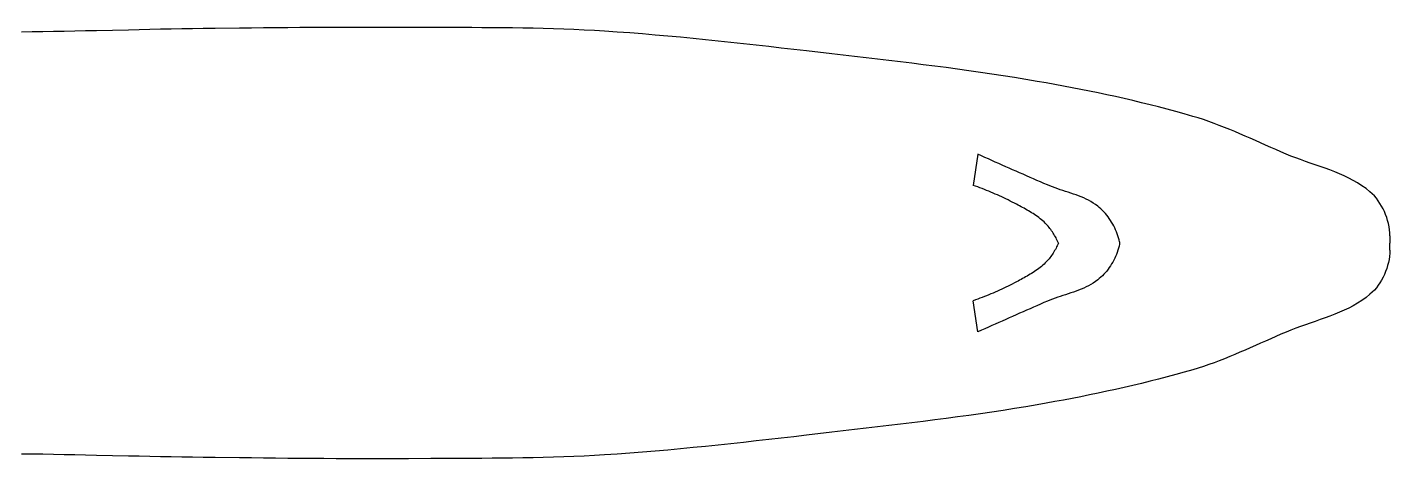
# Model space of a CAD drawing. Header units: millimetres. Extents: x 55820 to 273946, y 267258 to 385604.
# Drawn here: x 144623 to 154897, y 359650 to 362903 of the extents above; entities that cross this region are included whole.
import ezdxf

# ---------------------------------------------------------------- set-up
doc = ezdxf.new("R2010")
doc.units = ezdxf.units.MM

# ---------------------------------------------------------------- blocks, each defined once
blk = doc.blocks.new('A$C37235974')
at = {"linetype": 'Continuous'}
for p, q in [((12458, 33285), (12612, 33290)), ((12612, 33290), (12767, 33295)), ((12767, 33295), (12921, 33298)), ((12921, 33298), (13075, 33301)), ((13075, 33301), (13229, 33303)), ((13229, 33303), (13383, 33305)), ((13383, 33305), (13538, 33306)), ((13538, 33306), (13692, 33307)), ((13692, 33307), (13846, 33308)), ((13846, 33308), (14000, 33309)), ((14000, 33309), (14155, 33309)), ((14155, 33309), (14309, 33310)), ((14309, 33310), (14463, 33311)), ((14463, 33311), (14799, 33312)), ((14799, 33312), (14981, 33313)), ((14981, 33313), (15164, 33313)), ((15164, 33313), (15346, 33313)), ((15346, 33313), (15528, 33313)), ((15528, 33313), (15710, 33313)), ((15710, 33313), (15892, 33312)), ((15892, 33312), (16074, 33311)), ((16074, 33311), (16257, 33310)), ((16257, 33310), (16439, 33308)), ((16439, 33308), (16621, 33307)), ((16621, 33307), (16803, 33305)), ((16803, 33305), (16985, 33303)), ((16985, 33303), (17167, 33301)), ((17167, 33301), (17349, 33299)), ((17349, 33299), (17714, 33295)), ((17714, 33295), (17896, 33293)), ((17896, 33293), (18057, 33291)), ((18057, 33291), (18218, 33289)), ((18218, 33289), (18379, 33286)), ((9748, 33065), (9938, 33086)), ((9938, 33086), (10128, 33106)), ((10128, 33106), (10318, 33126)), ((10318, 33126), (10508, 33145)), ((10508, 33145), (10699, 33163)), ((10699, 33163), (10889, 33181)), ((10889, 33181), (11080, 33197)), ((11080, 33197), (11270, 33213)), ((11270, 33213), (11461, 33228)), ((11461, 33228), (11652, 33242)), ((11652, 33242), (11842, 33255)), ((11842, 33255), (11996, 33264)), ((11996, 33264), (12150, 33272)), ((12150, 33272), (12304, 33279)), ((12304, 33279), (12458, 33285)), ((18379, 33286), (18540, 33283)), ((18540, 33283), (18702, 33279)), ((18702, 33279), (18863, 33276)), ((18863, 33276), (19024, 33272)), ((19024, 33272), (19507, 33261)), ((19507, 33261), (19668, 33258)), ((19668, 33258), (19829, 33254)), ((19829, 33254), (19991, 33251)), ((19991, 33251), (20152, 33248)), ((20152, 33248), (20313, 33246)), ((20313, 33246), (20474, 33244)), ((20474, 33244), (20635, 33242)), ((8072, 32874), (8417, 32914)), ((8417, 32914), (8797, 32958)), ((8797, 32958), (8987, 32980)), ((8987, 32980), (9177, 33001)), ((9177, 33001), (9367, 33023)), ((9367, 33023), (9557, 33044)), ((9557, 33044), (9748, 33065)), ((6347, 32658), (6519, 32682)), ((6519, 32682), (6691, 32705)), ((6691, 32705), (6864, 32728)), ((6864, 32728), (7036, 32750)), ((7036, 32750), (7209, 32771)), ((7209, 32771), (7381, 32792)), ((7381, 32792), (7554, 32813)), ((7554, 32813), (7727, 32833)), ((7727, 32833), (7899, 32853)), ((7899, 32853), (8072, 32874)), ((5053, 32452), (5185, 32475)), ((5185, 32475), (5316, 32498)), ((5316, 32498), (5488, 32528)), ((5488, 32528), (5659, 32556)), ((5659, 32556), (5831, 32583)), ((5831, 32583), (6003, 32609)), ((6003, 32609), (6175, 32634)), ((6175, 32634), (6347, 32658)), ((4006, 32238), (4136, 32268)), ((4136, 32268), (4267, 32296)), ((4267, 32296), (4398, 32324)), ((4398, 32324), (4528, 32351)), ((4528, 32351), (4660, 32377)), ((4660, 32377), (4791, 32403)), ((4791, 32403), (4922, 32428)), ((4922, 32428), (5053, 32452)), ((3228, 32044), (3357, 32079)), ((3357, 32079), (3487, 32112)), ((3487, 32112), (3616, 32145)), ((3616, 32145), (3746, 32177)), ((3746, 32177), (3876, 32208)), ((3876, 32208), (4006, 32238)), ((2572, 31835), (2651, 31865)), ((2651, 31865), (2731, 31893)), ((2731, 31893), (2810, 31921)), ((2810, 31921), (2891, 31947)), ((2891, 31947), (2971, 31971)), ((2971, 31971), (3100, 32008)), ((3100, 32008), (3228, 32044)), ((2105, 31641), (2182, 31674)), ((2182, 31674), (2260, 31708)), ((2260, 31708), (2337, 31741)), ((2337, 31741), (2415, 31773)), ((2415, 31773), (2494, 31805)), ((2494, 31805), (2572, 31835)), ((1641, 31436), (1718, 31469)), ((1718, 31469), (1795, 31503)), ((1795, 31503), (1873, 31538)), ((1873, 31538), (1950, 31572)), ((1950, 31572), (2027, 31606)), ((2027, 31606), (2105, 31641)), ((1050, 31215), (1124, 31241)), ((1124, 31241), (1199, 31266)), ((1199, 31266), (1273, 31292)), ((1273, 31292), (1346, 31318)), ((1346, 31318), (1419, 31345)), ((1419, 31345), (1492, 31373)), ((1492, 31373), (1563, 31402)), ((1563, 31402), (1641, 31436)), ((5793, 31212), (5845, 31235)), ((5845, 31235), (5898, 31259)), ((5898, 31259), (5950, 31282)), ((5950, 31282), (6002, 31305)), ((6002, 31305), (6054, 31329)), ((6054, 31329), (6107, 31352)), ((6107, 31352), (6159, 31376)), ((6159, 31376), (6211, 31399)), ((6211, 31399), (6281, 30930)), ((551, 31005), (619, 31040)), ((619, 31040), (688, 31073)), ((688, 31073), (759, 31105)), ((759, 31105), (831, 31134)), ((831, 31134), (903, 31162)), ((903, 31162), (977, 31189)), ((977, 31189), (1050, 31215)), ((5321, 31005), (5374, 31028)), ((5374, 31028), (5426, 31051)), ((5426, 31051), (5479, 31074)), ((5479, 31074), (5531, 31097)), ((5531, 31097), (5583, 31120)), ((5583, 31120), (5636, 31143)), ((5636, 31143), (5688, 31166)), ((5688, 31166), (5741, 31189)), ((5741, 31189), (5793, 31212)), ((265, 30802), (299, 30833)), ((299, 30833), (359, 30881)), ((359, 30881), (421, 30925)), ((421, 30925), (485, 30966)), ((485, 30966), (551, 31005)), ((4810, 30813), (4850, 30826)), ((4850, 30826), (4890, 30838)), ((4890, 30838), (4929, 30851)), ((4929, 30851), (4969, 30864)), ((4969, 30864), (5009, 30878)), ((5009, 30878), (5048, 30891)), ((5048, 30891), (5087, 30906)), ((5087, 30906), (5126, 30921)), ((5126, 30921), (5164, 30936)), ((5164, 30936), (5216, 30959)), ((5216, 30959), (5269, 30982)), ((5269, 30982), (5321, 31005)), ((5983, 30814), (6016, 30828)), ((6016, 30828), (6048, 30841)), ((6048, 30841), (6081, 30855)), ((6081, 30855), (6114, 30868)), ((6114, 30868), (6147, 30881)), ((6147, 30881), (6181, 30893)), ((6181, 30893), (6214, 30906)), ((6214, 30906), (6247, 30918)), ((6247, 30918), (6281, 30930)), ((101, 30577), (124, 30619)), ((124, 30619), (149, 30659)), ((149, 30659), (175, 30698)), ((175, 30698), (203, 30735)), ((203, 30735), (233, 30770)), ((233, 30770), (265, 30802)), ((4405, 30616), (4438, 30641)), ((4438, 30641), (4472, 30664)), ((4472, 30664), (4507, 30685)), ((4507, 30685), (4542, 30705)), ((4542, 30705), (4579, 30723)), ((4579, 30723), (4616, 30740)), ((4616, 30740), (4654, 30756)), ((4654, 30756), (4693, 30771)), ((4693, 30771), (4731, 30786)), ((4731, 30786), (4771, 30799)), ((4771, 30799), (4810, 30813)), ((5561, 30609), (5584, 30621)), ((5584, 30621), (5607, 30633)), ((5607, 30633), (5630, 30646)), ((5630, 30646), (5662, 30662)), ((5662, 30662), (5693, 30678)), ((5693, 30678), (5725, 30694)), ((5725, 30694), (5757, 30710)), ((5757, 30710), (5789, 30725)), ((5789, 30725), (5821, 30741)), ((5821, 30741), (5853, 30756)), ((5853, 30756), (5885, 30771)), ((5885, 30771), (5918, 30785)), ((5918, 30785), (5950, 30800)), ((5950, 30800), (5983, 30814)), ((33, 30400), (47, 30445)), ((47, 30445), (63, 30490)), ((63, 30490), (81, 30534)), ((81, 30534), (101, 30577)), ((4212, 30403), (4230, 30430)), ((4230, 30430), (4249, 30456)), ((4249, 30456), (4269, 30482)), ((4269, 30482), (4290, 30506)), ((4290, 30506), (4312, 30530)), ((4312, 30530), (4334, 30553)), ((4334, 30553), (4357, 30575)), ((4357, 30575), (4381, 30596)), ((4381, 30596), (4405, 30616)), ((5234, 30395), (5254, 30412)), ((5254, 30412), (5274, 30428)), ((5274, 30428), (5295, 30444)), ((5295, 30444), (5315, 30460)), ((5315, 30460), (5337, 30475)), ((5337, 30475), (5358, 30490)), ((5358, 30490), (5380, 30504)), ((5380, 30504), (5402, 30518)), ((5402, 30518), (5424, 30532)), ((5424, 30532), (5447, 30545)), ((5447, 30545), (5470, 30558)), ((5470, 30558), (5492, 30571)), ((5492, 30571), (5515, 30584)), ((5515, 30584), (5538, 30597)), ((5538, 30597), (5561, 30609)), ((1, 30168), (2, 30215)), ((2, 30215), (6, 30261)), ((6, 30261), (12, 30307)), ((12, 30307), (21, 30354)), ((21, 30354), (33, 30400)), ((4111, 30200), (4123, 30231)), ((4123, 30231), (4135, 30260)), ((4135, 30260), (4148, 30290)), ((4148, 30290), (4163, 30319)), ((4163, 30319), (4178, 30347)), ((4178, 30347), (4195, 30375)), ((4195, 30375), (4212, 30403)), ((5066, 30193), (5077, 30211)), ((5077, 30211), (5089, 30229)), ((5089, 30229), (5101, 30247)), ((5101, 30247), (5113, 30264)), ((5113, 30264), (5126, 30281)), ((5126, 30281), (5139, 30297)), ((5139, 30297), (5153, 30314)), ((5153, 30314), (5167, 30329)), ((5167, 30329), (5182, 30345)), ((5182, 30345), (5196, 30360)), ((5196, 30360), (5215, 30378)), ((5215, 30378), (5234, 30395)), ((1, 30167), (0, 30060)), ((1, 29954), (0, 30060)), ((1, 30167), (1, 30168)), ((4078, 30078), (4084, 30109)), ((4078, 30078), (4078, 30043)), ((4078, 30043), (4084, 30012)), ((4084, 30109), (4092, 30139)), ((4084, 30012), (4092, 29981)), ((4092, 30139), (4101, 30170)), ((4101, 30170), (4111, 30200)), ((4999, 30060), (5007, 30080)), ((4999, 30060), (5007, 30041)), ((5007, 30080), (5016, 30099)), ((5007, 30041), (5016, 30021)), ((5016, 30099), (5025, 30119)), ((5016, 30021), (5025, 30002)), ((5025, 30119), (5034, 30138)), ((5025, 30002), (5034, 29983)), ((5034, 30138), (5044, 30156)), ((5044, 30156), (5055, 30175)), ((5055, 30175), (5066, 30193)), ((1, 29954), (1, 29952)), ((1, 29952), (2, 29906)), ((2, 29906), (6, 29860)), ((6, 29860), (12, 29813)), ((12, 29813), (21, 29767)), ((4092, 29981), (4101, 29951)), ((4101, 29951), (4111, 29920)), ((4111, 29920), (4123, 29890)), ((4123, 29890), (4135, 29860)), ((4135, 29860), (4148, 29831)), ((4148, 29831), (4163, 29802)), ((4163, 29802), (4178, 29773)), ((5034, 29983), (5044, 29964)), ((5044, 29964), (5055, 29946)), ((5055, 29946), (5066, 29927)), ((5066, 29927), (5077, 29909)), ((5077, 29909), (5089, 29892)), ((5089, 29892), (5101, 29874)), ((5101, 29874), (5113, 29857)), ((5113, 29857), (5126, 29840)), ((5126, 29840), (5139, 29823)), ((5139, 29823), (5153, 29807)), ((5153, 29807), (5167, 29791)), ((21, 29767), (33, 29721)), ((33, 29721), (47, 29676)), ((47, 29676), (63, 29631)), ((63, 29631), (81, 29587)), ((4178, 29773), (4195, 29745)), ((4195, 29745), (4212, 29718)), ((4212, 29718), (4230, 29691)), ((4230, 29691), (4249, 29665)), ((4249, 29665), (4269, 29639)), ((4269, 29639), (4290, 29615)), ((4290, 29615), (4312, 29591)), ((4312, 29591), (4334, 29568)), ((5167, 29791), (5182, 29776)), ((5182, 29776), (5196, 29761)), ((5196, 29761), (5215, 29743)), ((5215, 29743), (5234, 29726)), ((5234, 29726), (5254, 29709)), ((5254, 29709), (5274, 29692)), ((5274, 29692), (5295, 29676)), ((5295, 29676), (5315, 29661)), ((5315, 29661), (5337, 29646)), ((5337, 29646), (5358, 29631)), ((5358, 29631), (5380, 29617)), ((5380, 29617), (5402, 29603)), ((5402, 29603), (5424, 29589)), ((5424, 29589), (5447, 29576)), ((81, 29587), (101, 29544)), ((101, 29544), (124, 29502)), ((124, 29502), (149, 29462)), ((149, 29462), (175, 29423)), ((175, 29423), (203, 29386)), ((203, 29386), (233, 29351)), ((4334, 29568), (4357, 29546)), ((4357, 29546), (4381, 29525)), ((4381, 29525), (4405, 29504)), ((4405, 29504), (4438, 29480)), ((4438, 29480), (4472, 29457)), ((4472, 29457), (4507, 29436)), ((4507, 29436), (4542, 29416)), ((4542, 29416), (4579, 29398)), ((4579, 29398), (4616, 29381)), ((5447, 29576), (5470, 29562)), ((5470, 29562), (5492, 29550)), ((5492, 29550), (5515, 29537)), ((5515, 29537), (5538, 29524)), ((5538, 29524), (5561, 29512)), ((5561, 29512), (5584, 29500)), ((5584, 29500), (5607, 29487)), ((5607, 29487), (5630, 29475)), ((5630, 29475), (5662, 29459)), ((5662, 29459), (5693, 29443)), ((5693, 29443), (5725, 29427)), ((5725, 29427), (5757, 29411)), ((5757, 29411), (5789, 29395)), ((5789, 29395), (5821, 29380)), ((233, 29351), (265, 29318)), ((265, 29318), (299, 29288)), ((299, 29288), (359, 29240)), ((359, 29240), (421, 29195)), ((421, 29195), (485, 29154)), ((4616, 29381), (4654, 29365)), ((4654, 29365), (4693, 29350)), ((4693, 29350), (4731, 29335)), ((4731, 29335), (4771, 29322)), ((4771, 29322), (4810, 29308)), ((4810, 29308), (4850, 29295)), ((4850, 29295), (4890, 29282)), ((4890, 29282), (4929, 29269)), ((4929, 29269), (4969, 29256)), ((4969, 29256), (5009, 29243)), ((5009, 29243), (5048, 29230)), ((5048, 29230), (5087, 29215)), ((5087, 29215), (5126, 29200)), ((5126, 29200), (5164, 29184)), ((5164, 29184), (5216, 29162)), ((5821, 29380), (5853, 29365)), ((5853, 29365), (5885, 29350)), ((5885, 29350), (5918, 29336)), ((5918, 29336), (5950, 29321)), ((5950, 29321), (5983, 29307)), ((5983, 29307), (6016, 29293)), ((6016, 29293), (6048, 29280)), ((6048, 29280), (6081, 29266)), ((6081, 29266), (6114, 29253)), ((6114, 29253), (6147, 29240)), ((6147, 29240), (6181, 29227)), ((6181, 29227), (6214, 29215)), ((6211, 28722), (6281, 29191)), ((6214, 29215), (6247, 29203)), ((6247, 29203), (6281, 29191)), ((485, 29154), (551, 29116)), ((551, 29116), (619, 29081)), ((619, 29081), (688, 29047)), ((688, 29047), (759, 29016)), ((759, 29016), (831, 28987)), ((831, 28987), (903, 28959)), ((5216, 29162), (5269, 29139)), ((5269, 29139), (5321, 29116)), ((5321, 29116), (5374, 29093)), ((5374, 29093), (5426, 29070)), ((5426, 29070), (5479, 29047)), ((5479, 29047), (5531, 29024)), ((5531, 29024), (5583, 29001)), ((5583, 29001), (5636, 28978)), ((5636, 28978), (5688, 28955)), ((903, 28959), (977, 28932)), ((977, 28932), (1050, 28906)), ((1050, 28906), (1124, 28880)), ((1124, 28880), (1199, 28855)), ((1199, 28855), (1273, 28829)), ((1273, 28829), (1346, 28803)), ((1346, 28803), (1419, 28776)), ((1419, 28776), (1492, 28748)), ((5688, 28955), (5741, 28932)), ((5741, 28932), (5793, 28909)), ((5793, 28909), (5845, 28885)), ((5845, 28885), (5898, 28862)), ((5898, 28862), (5950, 28839)), ((5950, 28839), (6002, 28815)), ((6002, 28815), (6054, 28792)), ((6054, 28792), (6107, 28769)), ((6107, 28769), (6159, 28745)), ((1492, 28748), (1563, 28718)), ((1563, 28718), (1641, 28685)), ((1641, 28685), (1718, 28651)), ((1718, 28651), (1795, 28617)), ((1795, 28617), (1873, 28583)), ((1873, 28583), (1950, 28549)), ((6159, 28745), (6211, 28722)), ((1950, 28549), (2027, 28514)), ((2027, 28514), (2105, 28480)), ((2105, 28480), (2182, 28446)), ((2182, 28446), (2260, 28413)), ((2260, 28413), (2337, 28380)), ((2337, 28380), (2415, 28348)), ((2415, 28348), (2494, 28316)), ((2494, 28316), (2572, 28286)), ((2572, 28286), (2651, 28256)), ((2651, 28256), (2731, 28227)), ((2731, 28227), (2810, 28200)), ((2810, 28200), (2891, 28174)), ((2891, 28174), (2971, 28150)), ((2971, 28150), (3100, 28113)), ((3100, 28113), (3228, 28077)), ((3228, 28077), (3357, 28042)), ((3357, 28042), (3487, 28008)), ((3487, 28008), (3616, 27976)), ((3616, 27976), (3746, 27944)), ((3746, 27944), (3876, 27913)), ((3876, 27913), (4006, 27882)), ((4006, 27882), (4136, 27853)), ((4136, 27853), (4267, 27825)), ((4267, 27825), (4398, 27797)), ((4398, 27797), (4528, 27770)), ((4528, 27770), (4660, 27744)), ((4660, 27744), (4791, 27718)), ((4791, 27718), (4922, 27693)), ((4922, 27693), (5053, 27669)), ((5053, 27669), (5185, 27645)), ((5185, 27645), (5316, 27622)), ((5316, 27622), (5488, 27593)), ((5488, 27593), (5659, 27565)), ((5659, 27565), (5831, 27538)), ((5831, 27538), (6003, 27512)), ((6003, 27512), (6175, 27487)), ((6175, 27487), (6347, 27462)), ((6347, 27462), (6519, 27439)), ((6519, 27439), (6691, 27416)), ((6691, 27416), (6864, 27393)), ((6864, 27393), (7036, 27371)), ((7036, 27371), (7209, 27350)), ((7209, 27350), (7381, 27329)), ((7381, 27329), (7554, 27308)), ((7554, 27308), (7727, 27288)), ((7727, 27288), (7899, 27267)), ((7899, 27267), (8072, 27247)), ((8072, 27247), (8417, 27207)), ((8417, 27207), (8797, 27163)), ((8797, 27163), (8987, 27141)), ((8987, 27141), (9177, 27119)), ((9177, 27119), (9367, 27098)), ((9367, 27098), (9557, 27076)), ((9557, 27076), (9748, 27055)), ((9748, 27055), (9938, 27035)), ((9938, 27035), (10128, 27015)), ((10128, 27015), (10318, 26995)), ((10318, 26995), (10508, 26976)), ((10508, 26976), (10699, 26958)), ((10699, 26958), (10889, 26940)), ((10889, 26940), (11080, 26923)), ((11080, 26923), (11270, 26908)), ((11270, 26908), (11461, 26893)), ((11461, 26893), (11652, 26879)), ((11652, 26879), (11842, 26866)), ((11842, 26866), (11996, 26857)), ((11996, 26857), (12150, 26849)), ((12150, 26849), (12304, 26842)), ((12304, 26842), (12458, 26836)), ((12458, 26836), (12612, 26831)), ((12612, 26831), (12767, 26826)), ((12767, 26826), (12921, 26823)), ((12921, 26823), (13075, 26820)), ((13075, 26820), (13229, 26818)), ((13229, 26818), (13383, 26816)), ((13383, 26816), (13538, 26815)), ((13538, 26815), (13692, 26813)), ((13692, 26813), (13846, 26813)), ((13846, 26813), (14000, 26812)), ((14000, 26812), (14155, 26811)), ((14155, 26811), (14309, 26811)), ((14309, 26811), (14463, 26810)), ((14463, 26810), (14799, 26808)), ((14799, 26808), (14981, 26808)), ((14981, 26808), (15164, 26807)), ((15164, 26807), (15346, 26807)), ((15346, 26807), (15528, 26808)), ((15528, 26808), (15710, 26808)), ((15710, 26808), (15892, 26809)), ((15892, 26809), (16074, 26810)), ((16074, 26810), (16257, 26811)), ((16257, 26811), (16439, 26813)), ((16439, 26813), (16621, 26814)), ((16621, 26814), (16803, 26816)), ((16803, 26816), (16985, 26818)), ((16985, 26818), (17167, 26820)), ((17167, 26820), (17349, 26821)), ((17349, 26821), (17714, 26826)), ((17714, 26826), (17896, 26828)), ((17896, 26828), (18057, 26830)), ((18057, 26830), (18218, 26832)), ((18218, 26832), (18379, 26835)), ((18379, 26835), (18540, 26838)), ((18540, 26838), (18702, 26841)), ((18702, 26841), (18863, 26845)), ((18863, 26845), (19024, 26848)), ((19024, 26848), (19507, 26859)), ((19507, 26859), (19668, 26863)), ((19668, 26863), (19829, 26866)), ((19829, 26866), (19991, 26869)), ((19991, 26869), (20152, 26872)), ((20152, 26872), (20313, 26875)), ((20313, 26875), (20474, 26877)), ((20474, 26877), (20635, 26879))]:
    blk.add_line(p, q, dxfattribs=at)

msp = doc.modelspace()

# ---------------------------------------------------------------- block references
at = {"xscale": -0.5, "yscale": 0.5, "zscale": 0.5}
msp.add_blockref('A$C37235974', (154897, 346246), dxfattribs=at)

doc.saveas('drawing.dxf')
